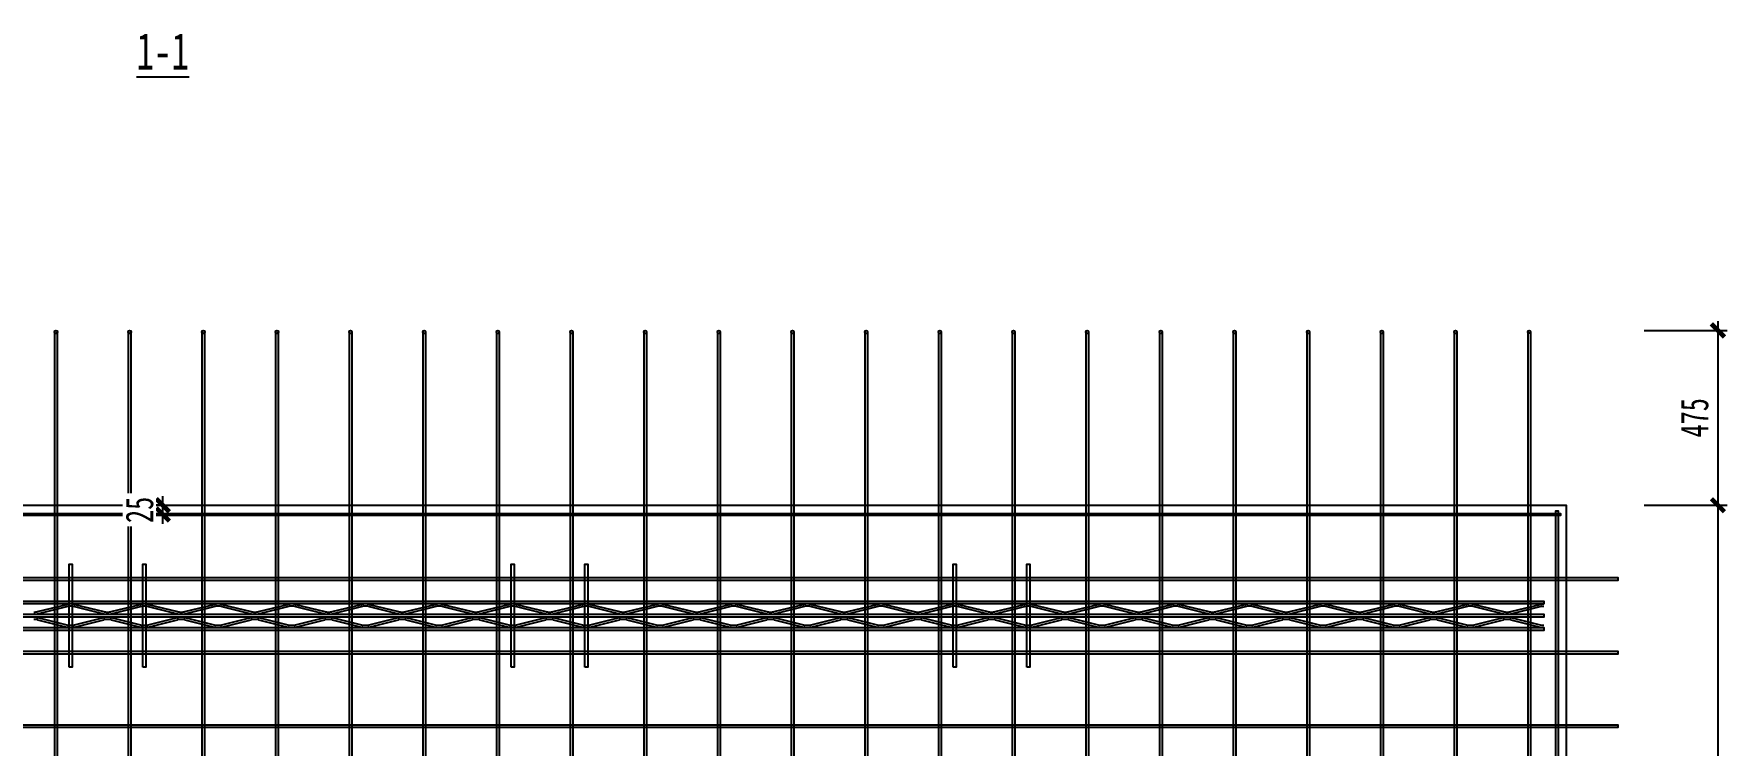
# Model space of a CAD drawing. Extents: x -524 to 129100, y -10500 to 1.
# Drawn here: x 95033 to 99630, y -7307 to -5375 of the extents above; entities that cross this region are included whole.
import ezdxf

# ---------------------------------------------------------------- set-up
doc = ezdxf.new("R2010")
doc.units = 0
doc.header["$LTSCALE"] = 250
doc.linetypes.add('BeePC_CENTER', pattern=[2, 1.25, -0.25, 0.25, -0.25])
doc.layers.get('0').update_dxf_attribs({"linetype": 'CONTINUOUS'})
doc.layers.get('Defpoints').update_dxf_attribs({"linetype": 'CONTINUOUS'})
for name, color, linetype in [('BeePC-CCBZ', 110, 'CONTINUOUS'), ('BeePC-GJ-LEVEL', 141, 'CONTINUOUS'), ('BeePC-GJ-Truss', 185, 'CONTINUOUS'), ('BeePC-TONG-ZT', 50, 'CONTINUOUS')]:
    doc.layers.add(name, color=color, linetype=linetype)
doc.styles.add('BeePC_Dim', font='simfang.ttf', dxfattribs={"width": 0.7})
doc.styles.add('BeePC_Text', font='simfang.ttf', dxfattribs={"width": 0.7})
doc.dimstyles.new('BeePC_DIM_25_25', dxfattribs={"dimtxt": 75, "dimasz": 25, "dimexe": 25, "dimexo": 0, "dimgap": 25, "dimtad": 1, "dimdec": 0, "dimzin": 0, "dimdsep": 46, "dimtxsty": 'BeePC_Dim', "dimblk": 'ARCHTICK', "dimcen": 0, "dimdle": 25, "dimclrt": 7, "dimadec": 0, "dimazin": 0, "dimtfac": 1, "dimtdec": 0, "dimtix": 1, "dimtmove": 2, "dimatfit": 3, "dimfxl": 250, "dimfxlon": 1, "dimtfill": 1, "dimtolj": 1, "dimtzin": 0, "dimarcsym": 0})

# ---------------------------------------------------------------- blocks, each defined once
blk = doc.blocks.new('_ArchTick')
at = {"color": 0, "linetype": 'ByBlock', "const_width": 0.5}
blk.add_lwpolyline([(-0.71, -0.71), (0.71, 0.71)], dxfattribs=at)
blk = doc.blocks.new('*D172')
at = {"layer": 'BeePC-CCBZ', "color": 0, "lineweight": -2, "transparency": 16777216}
for p, q in [((99192.8, -9568), (99192.8, -9793)), ((99332.8, -9568), (99332.8, -9793)), ((99167.8, -9768), (99357.8, -9768))]:
    blk.add_line(p, q, dxfattribs=at)
at = {"layer": 'Defpoints', "color": 0, "transparency": 16777216}
for p in [(99332.8, -6856), (99192.8, -7856)]:
    blk.add_point(p, dxfattribs=at)
at = {"layer": 'BeePC-CCBZ', "color": 0, "lineweight": -2, "transparency": 16777216, "xscale": 25, "yscale": 25, "zscale": 25}
blk.add_blockref('_ArchTick', (99192.8, -9768), dxfattribs=at)
at = {"layer": 'BeePC-CCBZ', "color": 0, "lineweight": -2, "transparency": 16777216, "xscale": 25, "yscale": 25, "zscale": 25, "rotation": 180}
blk.add_blockref('_ArchTick', (99332.8, -9768), dxfattribs=at)
at = {"layer": 'BeePC-CCBZ', "color": 7, "linetype": 'BeePC_CENTER', "transparency": 16777216, "insert": (99262.8, -9705), "char_height": 75, "attachment_point": 5, "style": 'BeePC_Dim', "bg_fill": 3, "box_fill_scale": 1.1, "bg_fill_color": 256, "bg_fill_true_color": 13158600, "bg_fill_transparency": 0}
blk.add_mtext('\\A1;140', dxfattribs=at)
at = {"layer": 'Defpoints', "color": 0, "transparency": 16777216}
blk.add_point((99332.8, -9768), dxfattribs=at)
blk = doc.blocks.new('*D173')
at = {"layer": 'BeePC-CCBZ', "color": 0, "lineweight": -2, "transparency": 16777216}
for p, q in [((99604.8, -6155.9), (99604.8, -6681)), ((99404.8, -6180.9), (99629.8, -6180.9)), ((99404.8, -6656), (99629.8, -6656))]:
    blk.add_line(p, q, dxfattribs=at)
at = {"layer": 'Defpoints', "color": 0, "transparency": 16777216}
for p in [(91692.6, -6180.9), (95382.6, -6656), (99604.8, -6656)]:
    blk.add_point(p, dxfattribs=at)
at = {"layer": 'BeePC-CCBZ', "color": 0, "lineweight": -2, "transparency": 16777216, "xscale": 25, "yscale": 25, "zscale": 25}
for p, rotation in [((99604.8, -6180.9), 90), ((99604.8, -6656), 270)]:
    blk.add_blockref('_ArchTick', p, dxfattribs=dict(at, rotation=rotation))
at = {"layer": 'BeePC-CCBZ', "color": 7, "linetype": 'BeePC_CENTER', "transparency": 16777216, "insert": (99541.9, -6418.4), "char_height": 75, "attachment_point": 5, "rotation": 90, "style": 'BeePC_Dim', "bg_fill": 3, "box_fill_scale": 1.1, "bg_fill_color": 256, "bg_fill_true_color": 13158600, "bg_fill_transparency": 0}
blk.add_mtext('\\A1;475', dxfattribs=at)
blk = doc.blocks.new('*D174')
at = {"layer": 'BeePC-CCBZ', "color": 0, "lineweight": -2, "transparency": 16777216}
for p, q in [((99404.8, -6656), (99629.8, -6656)), ((99604.8, -6631), (99604.8, -9081)), ((99404.8, -9056), (99629.8, -9056))]:
    blk.add_line(p, q, dxfattribs=at)
at = {"layer": 'Defpoints', "color": 0, "transparency": 16777216}
for p in [(95382.6, -6656), (95382.6, -9056), (99604.8, -9056)]:
    blk.add_point(p, dxfattribs=at)
at = {"layer": 'BeePC-CCBZ', "color": 0, "lineweight": -2, "transparency": 16777216, "xscale": 25, "yscale": 25, "zscale": 25}
for p, rotation in [((99604.8, -6656), 90), ((99604.8, -9056), 270)]:
    blk.add_blockref('_ArchTick', p, dxfattribs=dict(at, rotation=rotation))
at = {"layer": 'BeePC-CCBZ', "color": 7, "linetype": 'BeePC_CENTER', "transparency": 16777216, "insert": (99541.9, -7856), "char_height": 75, "attachment_point": 5, "rotation": 90, "style": 'BeePC_Dim', "bg_fill": 3, "box_fill_scale": 1.1, "bg_fill_color": 256, "bg_fill_true_color": 13158600, "bg_fill_transparency": 0}
blk.add_mtext('\\A1;200x12=2400', dxfattribs=at)
blk = doc.blocks.new('*D177')
at = {"layer": 'BeePC-CCBZ', "color": 0, "lineweight": -2, "transparency": 16777216}
for p, q in [((95382.6, -6656), (95357.6, -6656)), ((95382.6, -6706), (95382.6, -6631)), ((95382.6, -6681), (95357.6, -6681))]:
    blk.add_line(p, q, dxfattribs=at)
at = {"layer": 'BeePC-CCBZ', "color": 0, "lineweight": -2, "transparency": 16777216, "xscale": 25, "yscale": 25, "zscale": 25}
for p, rotation in [((95382.6, -6656), 270), ((95382.6, -6681), 90)]:
    blk.add_blockref('_ArchTick', p, dxfattribs=dict(at, rotation=rotation))
at = {"layer": 'BeePC-CCBZ', "color": 7, "linetype": 'BeePC_CENTER', "transparency": 16777216, "insert": (95319.7, -6668.5), "char_height": 75, "attachment_point": 5, "rotation": 90, "style": 'BeePC_Dim', "bg_fill": 3, "box_fill_scale": 1.1, "bg_fill_color": 256, "bg_fill_true_color": 13158600, "bg_fill_transparency": 0}
blk.add_mtext('\\A1;25', dxfattribs=at)
at = {"layer": 'Defpoints', "color": 0, "transparency": 16777216}
for p in [(95382.6, -6656), (95382.6, -6656), (95382.6, -6681)]:
    blk.add_point(p, dxfattribs=at)

msp = doc.modelspace()

# ---------------------------------------------------------------- linework, layer by layer
for points in [[(95128.6, -7096), (95128.6, -6816), (95136.6, -6816), (95136.6, -7096), (95128.6, -7096)], [(95328.6, -7096), (95328.6, -6816), (95336.6, -6816), (95336.6, -7096), (95328.6, -7096)], [(96328.6, -7096), (96328.6, -6816), (96336.6, -6816), (96336.6, -7096), (96328.6, -7096)], [(96528.6, -7096), (96528.6, -6816), (96536.6, -6816), (96536.6, -7096), (96528.6, -7096)], [(97528.6, -7096), (97528.6, -6816), (97536.6, -6816), (97536.6, -7096), (97528.6, -7096)], [(97728.6, -7096), (97728.6, -6816), (97736.6, -6816), (97736.6, -7096), (97728.6, -7096)]]:
    msp.add_lwpolyline(points)
at = {"layer": 'BeePC-GJ-LEVEL'}
for points in [[(95088.6, -6185), (95088.6, -9496), (95096.6, -9496), (95096.6, -6185)], [(95288.6, -6185), (95288.6, -9496), (95296.6, -9496), (95296.6, -6185)], [(95488.6, -6185), (95488.6, -9496), (95496.6, -9496), (95496.6, -6185)], [(95688.6, -6185), (95688.6, -9496), (95696.6, -9496), (95696.6, -6185)], [(95888.6, -6185), (95888.6, -9496), (95896.6, -9496), (95896.6, -6185)], [(96088.6, -6185), (96088.6, -9496), (96096.6, -9496), (96096.6, -6185)], [(96288.6, -6185), (96288.6, -9496), (96296.6, -9496), (96296.6, -6185)], [(96488.6, -6185), (96488.6, -9496), (96496.6, -9496), (96496.6, -6185)], [(96688.6, -6185), (96688.6, -9496), (96696.6, -9496), (96696.6, -6185)], [(96888.6, -6185), (96888.6, -9496), (96896.6, -9496), (96896.6, -6185)], [(97088.6, -6185), (97088.6, -9496), (97096.6, -9496), (97096.6, -6185)], [(97288.6, -6185), (97288.6, -9496), (97296.6, -9496), (97296.6, -6185)], [(97488.6, -6185), (97488.6, -9496), (97496.6, -9496), (97496.6, -6185)], [(97688.6, -6185), (97688.6, -9496), (97696.6, -9496), (97696.6, -6185)], [(97888.6, -6185), (97888.6, -9496), (97896.6, -9496), (97896.6, -6185)], [(98088.6, -6185), (98088.6, -9496), (98096.6, -9496), (98096.6, -6185)], [(98288.6, -6185), (98288.6, -9496), (98296.6, -9496), (98296.6, -6185)], [(98488.6, -6185), (98488.6, -9496), (98496.6, -9496), (98496.6, -6185)], [(98688.6, -6185), (98688.6, -9496), (98696.6, -9496), (98696.6, -6185)], [(98888.6, -6185), (98888.6, -9496), (98896.6, -9496), (98896.6, -6185)], [(91587.3, -6678), (99177.8, -6678), (99177.8, -6684), (91587.3, -6684), (91587.3, -6678)], [(99164.8, -9041), (99164.8, -6671), (99170.8, -6671), (99170.8, -9041), (99164.8, -9041)], [(91382.3, -6852), (99332.8, -6852), (99332.8, -6860), (91382.3, -6860), (91382.3, -6852)], [(91382.3, -7052), (99332.8, -7052), (99332.8, -7060), (91382.3, -7060), (91382.3, -7052)], [(91382.3, -7252), (99332.8, -7252), (99332.8, -7260), (91382.3, -7260), (91382.3, -7252)]]:
    msp.add_lwpolyline(points, dxfattribs=at)
msp.add_lwpolyline([(99088.6, -6184.9), (99088.6, -8531.1, -0.041613), (99088.4, -8533.8), (99013.7, -8978.7, 0.041613), (99013.3, -8982.6), (99013.3, -9041), (99021.3, -9041), (99021.3, -8982.6, -0.041613), (99021.6, -8980), (99096.3, -8535.1, 0.041613), (99096.6, -8531.1), (99096.6, -6184.9)], format="xyb", dxfattribs=at)
for centre in [(95092.6, -6185), (95292.6, -6185), (95492.6, -6185), (95692.6, -6185), (95892.6, -6185), (96092.6, -6185), (96292.6, -6185), (96492.6, -6185), (96692.6, -6185), (96892.6, -6185), (97092.6, -6185), (97292.6, -6185), (97492.6, -6185), (97692.6, -6185), (97892.6, -6185), (98092.6, -6185), (98292.6, -6185), (98492.6, -6185), (98692.6, -6185), (98892.6, -6185), (99092.6, -6184.9)]:
    msp.add_circle(centre, 4, dxfattribs=at)
at = {"layer": 'BeePC-GJ-Truss'}
for points in [[(91632.6, -6916), (99132.6, -6916), (99132.6, -6924), (91632.6, -6924), (91632.6, -6916)], [(91632.6, -6952), (99132.6, -6952), (99132.6, -6960), (91632.6, -6960), (91632.6, -6952), (91636, -6951.8), (91639.2, -6951.5), (91642.8, -6950.8), (91722.4, -6931.1)], [(95042.8, -6944.8), (95122.4, -6925.1)], [(95042.8, -6950.8), (95122.4, -6931.1)], [(95142.8, -6925.1), (95222.4, -6944.8)], [(95142.8, -6931.1), (95222.4, -6950.8)], [(95242.8, -6944.8), (95322.4, -6925.1)], [(95242.8, -6950.8), (95322.4, -6931.1)], [(95342.8, -6925.1), (95422.4, -6944.8)], [(95342.8, -6931.1), (95422.4, -6950.8)], [(95442.8, -6944.8), (95522.4, -6925.1)], [(95442.8, -6950.8), (95522.4, -6931.1)], [(95542.8, -6925.1), (95622.4, -6944.8)], [(95542.8, -6931.1), (95622.4, -6950.8)], [(95642.8, -6944.8), (95722.4, -6925.1)], [(95642.8, -6950.8), (95722.4, -6931.1)], [(95742.8, -6925.1), (95822.4, -6944.8)], [(95742.8, -6931.1), (95822.4, -6950.8)], [(95842.8, -6944.8), (95922.4, -6925.1)], [(95842.8, -6950.8), (95922.4, -6931.1)], [(95942.8, -6925.1), (96022.4, -6944.8)], [(95942.8, -6931.1), (96022.4, -6950.8)], [(96042.8, -6944.8), (96122.4, -6925.1)], [(96042.8, -6950.8), (96122.4, -6931.1)], [(96142.8, -6925.1), (96222.4, -6944.8)], [(96142.8, -6931.1), (96222.4, -6950.8)], [(96242.8, -6944.8), (96322.4, -6925.1)], [(96242.8, -6950.8), (96322.4, -6931.1)], [(96342.8, -6925.1), (96422.4, -6944.8)], [(96342.8, -6931.1), (96422.4, -6950.8)], [(96442.8, -6944.8), (96522.4, -6925.1)], [(96442.8, -6950.8), (96522.4, -6931.1)], [(96542.8, -6925.1), (96622.4, -6944.8)], [(96542.8, -6931.1), (96622.4, -6950.8)], [(96642.8, -6944.8), (96722.4, -6925.1)], [(96642.8, -6950.8), (96722.4, -6931.1)], [(96742.8, -6925.1), (96822.4, -6944.8)], [(96742.8, -6931.1), (96822.4, -6950.8)], [(96842.8, -6944.8), (96922.4, -6925.1)], [(96842.8, -6950.8), (96922.4, -6931.1)], [(96942.8, -6925.1), (97022.4, -6944.8)], [(96942.8, -6931.1), (97022.4, -6950.8)], [(97042.8, -6944.8), (97122.4, -6925.1)], [(97042.8, -6950.8), (97122.4, -6931.1)], [(97142.8, -6925.1), (97222.4, -6944.8)], [(97142.8, -6931.1), (97222.4, -6950.8)], [(97242.8, -6944.8), (97322.4, -6925.1)], [(97242.8, -6950.8), (97322.4, -6931.1)], [(97342.8, -6925.1), (97422.4, -6944.8)], [(97342.8, -6931.1), (97422.4, -6950.8)], [(97442.8, -6944.8), (97522.4, -6925.1)], [(97442.8, -6950.8), (97522.4, -6931.1)], [(97542.8, -6925.1), (97622.4, -6944.8)], [(97542.8, -6931.1), (97622.4, -6950.8)], [(97642.8, -6944.8), (97722.4, -6925.1)], [(97642.8, -6950.8), (97722.4, -6931.1)], [(97742.8, -6925.1), (97822.4, -6944.8)], [(97742.8, -6931.1), (97822.4, -6950.8)], [(97842.8, -6944.8), (97922.4, -6925.1)], [(97842.8, -6950.8), (97922.4, -6931.1)], [(97942.8, -6925.1), (98022.4, -6944.8)], [(97942.8, -6931.1), (98022.4, -6950.8)], [(98042.8, -6944.8), (98122.4, -6925.1)], [(98042.8, -6950.8), (98122.4, -6931.1)], [(98142.8, -6925.1), (98222.4, -6944.8)], [(98142.8, -6931.1), (98222.4, -6950.8)], [(98242.8, -6944.8), (98322.4, -6925.1)], [(98242.8, -6950.8), (98322.4, -6931.1)], [(98342.8, -6925.1), (98422.4, -6944.8)], [(98342.8, -6931.1), (98422.4, -6950.8)], [(98442.8, -6944.8), (98522.4, -6925.1)], [(98442.8, -6950.8), (98522.4, -6931.1)], [(98542.8, -6925.1), (98622.4, -6944.8)], [(98542.8, -6931.1), (98622.4, -6950.8)], [(98642.8, -6944.8), (98722.4, -6925.1)], [(98642.8, -6950.8), (98722.4, -6931.1)], [(98742.8, -6925.1), (98822.4, -6944.8)], [(98742.8, -6931.1), (98822.4, -6950.8)], [(98842.8, -6944.8), (98922.4, -6925.1)], [(98842.8, -6950.8), (98922.4, -6931.1)], [(98942.8, -6925.1), (99022.4, -6944.8)], [(98942.8, -6931.1), (99022.4, -6950.8)], [(99042.8, -6944.8), (99122.4, -6925.1), (99126, -6924.5), (99129.2, -6924.1), (99132.6, -6924)], [(99042.8, -6950.8), (99122.4, -6931.1), (99126.1, -6930.3), (99129.3, -6930), (99132.6, -6930)], [(95042.8, -6961.1), (95122.4, -6980.8)], [(95042.8, -6967.1), (95122.4, -6986.8)], [(95142.8, -6980.8), (95222.4, -6961.1)], [(95142.8, -6986.8), (95222.4, -6967.1)], [(95242.8, -6961.1), (95322.4, -6980.8)], [(95242.8, -6967.1), (95322.4, -6986.8)], [(95342.8, -6980.8), (95422.4, -6961.1)], [(95342.8, -6986.8), (95422.4, -6967.1)], [(95442.8, -6961.1), (95522.4, -6980.8)], [(95442.8, -6967.1), (95522.4, -6986.8)], [(95542.8, -6980.8), (95622.4, -6961.1)], [(95542.8, -6986.8), (95622.4, -6967.1)], [(95642.8, -6961.1), (95722.4, -6980.8)], [(95642.8, -6967.1), (95722.4, -6986.8)], [(95742.8, -6980.8), (95822.4, -6961.1)], [(95742.8, -6986.8), (95822.4, -6967.1)], [(95842.8, -6961.1), (95922.4, -6980.8)], [(95842.8, -6967.1), (95922.4, -6986.8)], [(95942.8, -6980.8), (96022.4, -6961.1)], [(95942.8, -6986.8), (96022.4, -6967.1)], [(96042.8, -6961.1), (96122.4, -6980.8)], [(96042.8, -6967.1), (96122.4, -6986.8)], [(96142.8, -6980.8), (96222.4, -6961.1)], [(96142.8, -6986.8), (96222.4, -6967.1)], [(96242.8, -6961.1), (96322.4, -6980.8)], [(96242.8, -6967.1), (96322.4, -6986.8)], [(96342.8, -6980.8), (96422.4, -6961.1)], [(96342.8, -6986.8), (96422.4, -6967.1)], [(96442.8, -6961.1), (96522.4, -6980.8)], [(96442.8, -6967.1), (96522.4, -6986.8)], [(96542.8, -6980.8), (96622.4, -6961.1)], [(96542.8, -6986.8), (96622.4, -6967.1)], [(96642.8, -6961.1), (96722.4, -6980.8)], [(96642.8, -6967.1), (96722.4, -6986.8)], [(96742.8, -6980.8), (96822.4, -6961.1)], [(96742.8, -6986.8), (96822.4, -6967.1)], [(96842.8, -6961.1), (96922.4, -6980.8)], [(96842.8, -6967.1), (96922.4, -6986.8)], [(96942.8, -6980.8), (97022.4, -6961.1)], [(96942.8, -6986.8), (97022.4, -6967.1)], [(97042.8, -6961.1), (97122.4, -6980.8)], [(97042.8, -6967.1), (97122.4, -6986.8)], [(97142.8, -6980.8), (97222.4, -6961.1)], [(97142.8, -6986.8), (97222.4, -6967.1)], [(97242.8, -6961.1), (97322.4, -6980.8)], [(97242.8, -6967.1), (97322.4, -6986.8)], [(97342.8, -6980.8), (97422.4, -6961.1)], [(97342.8, -6986.8), (97422.4, -6967.1)], [(97442.8, -6961.1), (97522.4, -6980.8)], [(97442.8, -6967.1), (97522.4, -6986.8)], [(97542.8, -6980.8), (97622.4, -6961.1)], [(97542.8, -6986.8), (97622.4, -6967.1)], [(97642.8, -6961.1), (97722.4, -6980.8)], [(97642.8, -6967.1), (97722.4, -6986.8)], [(97742.8, -6980.8), (97822.4, -6961.1)], [(97742.8, -6986.8), (97822.4, -6967.1)], [(97842.8, -6961.1), (97922.4, -6980.8)], [(97842.8, -6967.1), (97922.4, -6986.8)], [(97942.8, -6980.8), (98022.4, -6961.1)], [(97942.8, -6986.8), (98022.4, -6967.1)], [(98042.8, -6961.1), (98122.4, -6980.8)], [(98042.8, -6967.1), (98122.4, -6986.8)], [(98142.8, -6980.8), (98222.4, -6961.1)], [(98142.8, -6986.8), (98222.4, -6967.1)], [(98242.8, -6961.1), (98322.4, -6980.8)], [(98242.8, -6967.1), (98322.4, -6986.8)], [(98342.8, -6980.8), (98422.4, -6961.1)], [(98342.8, -6986.8), (98422.4, -6967.1)], [(98442.8, -6961.1), (98522.4, -6980.8)], [(98442.8, -6967.1), (98522.4, -6986.8)], [(98542.8, -6980.8), (98622.4, -6961.1)], [(98542.8, -6986.8), (98622.4, -6967.1)], [(98642.8, -6961.1), (98722.4, -6980.8)], [(98642.8, -6967.1), (98722.4, -6986.8)], [(98742.8, -6980.8), (98822.4, -6961.1)], [(98742.8, -6986.8), (98822.4, -6967.1)], [(98842.8, -6961.1), (98922.4, -6980.8)], [(98842.8, -6967.1), (98922.4, -6986.8)], [(98942.8, -6980.8), (99022.4, -6961.1)], [(98942.8, -6986.8), (99022.4, -6967.1)], [(99042.8, -6961.1), (99122.4, -6980.8), (99125.5, -6981.5), (99128.6, -6981.9), (99132.6, -6982)], [(99042.8, -6967.1), (99122.4, -6986.8), (99126, -6987.5), (99129.2, -6987.8), (99132.6, -6988)], [(91632.6, -6988), (99132.6, -6988), (99132.6, -6996), (91632.6, -6996), (91632.6, -6988)]]:
    msp.add_lwpolyline(points, dxfattribs=at)
for centre, major_axis, start_param, end_param in [((95133.8, -6929.1), (18, 0), 1.635672, 2.256488), ((95131.4, -6933.4), (12, 0), 1.470144, 2.422017), ((95131.4, -6929.1), (18, 0), 0.885104, 1.50592), ((95133.8, -6933.4), (12, 0), 0.719576, 1.671449), ((95333.8, -6929.1), (18, 0), 1.635672, 2.256488), ((95331.4, -6933.4), (12, 0), 1.470144, 2.422017), ((95331.4, -6929.1), (18, 0), 0.885104, 1.50592), ((95333.8, -6933.4), (12, 0), 0.719576, 1.671449), ((95533.8, -6929.1), (18, 0), 1.635672, 2.256488), ((95531.4, -6933.4), (12, 0), 1.470144, 2.422017), ((95531.4, -6929.1), (18, 0), 0.885104, 1.50592), ((95533.8, -6933.4), (12, 0), 0.719576, 1.671449), ((95733.8, -6929.1), (18, 0), 1.635672, 2.256488), ((95731.4, -6933.4), (12, 0), 1.470144, 2.422017), ((95731.4, -6929.1), (18, 0), 0.885104, 1.50592), ((95733.8, -6933.4), (12, 0), 0.719576, 1.671449), ((95933.8, -6929.1), (18, 0), 1.635672, 2.256488), ((95931.4, -6933.4), (12, 0), 1.470144, 2.422017), ((95931.4, -6929.1), (18, 0), 0.885104, 1.50592), ((95933.8, -6933.4), (12, 0), 0.719576, 1.671449), ((96133.8, -6929.1), (18, 0), 1.635672, 2.256488), ((96131.4, -6933.4), (12, 0), 1.470144, 2.422017), ((96131.4, -6929.1), (18, 0), 0.885104, 1.50592), ((96133.8, -6933.4), (12, 0), 0.719576, 1.671449), ((96333.8, -6929.1), (18, 0), 1.635672, 2.256488), ((96331.4, -6933.4), (12, 0), 1.470144, 2.422017), ((96331.4, -6929.1), (18, 0), 0.885104, 1.50592), ((96333.8, -6933.4), (12, 0), 0.719576, 1.671449), ((96533.8, -6929.1), (18, 0), 1.635672, 2.256488), ((96531.4, -6933.4), (12, 0), 1.470144, 2.422017), ((96531.4, -6929.1), (18, 0), 0.885104, 1.50592), ((96533.8, -6933.4), (12, 0), 0.719576, 1.671449), ((96733.8, -6929.1), (18, 0), 1.635672, 2.256488), ((96731.4, -6933.4), (12, 0), 1.470144, 2.422017), ((96731.4, -6929.1), (18, 0), 0.885104, 1.50592), ((96733.8, -6933.4), (12, 0), 0.719576, 1.671449), ((96933.8, -6929.1), (18, 0), 1.635672, 2.256488), ((96931.4, -6933.4), (12, 0), 1.470144, 2.422017), ((96931.4, -6929.1), (18, 0), 0.885104, 1.50592), ((96933.8, -6933.4), (12, 0), 0.719576, 1.671449), ((97133.8, -6929.1), (18, 0), 1.635672, 2.256488), ((97131.4, -6933.4), (12, 0), 1.470144, 2.422017), ((97131.4, -6929.1), (18, 0), 0.885104, 1.50592), ((97133.8, -6933.4), (12, 0), 0.719576, 1.671449), ((97333.8, -6929.1), (18, 0), 1.635672, 2.256488), ((97331.4, -6933.4), (12, 0), 1.470144, 2.422017), ((97331.4, -6929.1), (18, 0), 0.885104, 1.50592), ((97333.8, -6933.4), (12, 0), 0.719576, 1.671449), ((97533.8, -6929.1), (18, 0), 1.635672, 2.256488), ((97531.4, -6933.4), (12, 0), 1.470144, 2.422017), ((97531.4, -6929.1), (18, 0), 0.885104, 1.50592), ((97533.8, -6933.4), (12, 0), 0.719576, 1.671449), ((97733.8, -6929.1), (18, 0), 1.635672, 2.256488), ((97731.4, -6933.4), (12, 0), 1.470144, 2.422017), ((97731.4, -6929.1), (18, 0), 0.885104, 1.50592), ((97733.8, -6933.4), (12, 0), 0.719576, 1.671449), ((97933.8, -6929.1), (18, 0), 1.635672, 2.256488), ((97931.4, -6933.4), (12, 0), 1.470144, 2.422017), ((97931.4, -6929.1), (18, 0), 0.885104, 1.50592), ((97933.8, -6933.4), (12, 0), 0.719576, 1.671449), ((98133.8, -6929.1), (18, 0), 1.635672, 2.256488), ((98131.4, -6933.4), (12, 0), 1.470144, 2.422017), ((98131.4, -6929.1), (18, 0), 0.885104, 1.50592), ((98133.8, -6933.4), (12, 0), 0.719576, 1.671449), ((98333.8, -6929.1), (18, 0), 1.635672, 2.256488), ((98331.4, -6933.4), (12, 0), 1.470144, 2.422017), ((98331.4, -6929.1), (18, 0), 0.885104, 1.50592), ((98333.8, -6933.4), (12, 0), 0.719576, 1.671449), ((98533.8, -6929.1), (18, 0), 1.635672, 2.256488), ((98531.4, -6933.4), (12, 0), 1.470144, 2.422017), ((98531.4, -6929.1), (18, 0), 0.885104, 1.50592), ((98533.8, -6933.4), (12, 0), 0.719576, 1.671449), ((98733.8, -6929.1), (18, 0), 1.635672, 2.256488), ((98731.4, -6933.4), (12, 0), 1.470144, 2.422017), ((98731.4, -6929.1), (18, 0), 0.885104, 1.50592), ((98733.8, -6933.4), (12, 0), 0.719576, 1.671449), ((98933.8, -6929.1), (18, 0), 1.635672, 2.256488), ((98931.4, -6933.4), (12, 0), 1.470144, 2.422017), ((98931.4, -6929.1), (18, 0), 0.885104, 1.50592), ((98933.8, -6933.4), (12, 0), 0.719576, 1.671449), ((95033.8, -6942.5), (12, 0), 4.611737, 5.563609), ((95031.4, -6946.8), (18, 0), 4.777265, 5.398081), ((95031.4, -6965.1), (18, 0), 0.885104, 1.50592), ((95033.8, -6969.4), (12, 0), 0.719576, 1.671449), ((95131.4, -6978.5), (12, 0), 3.861169, 4.813041), ((95133.8, -6982.8), (18, 0), 4.026697, 4.647513), ((95133.8, -6978.5), (12, 0), 4.611737, 5.563609), ((95131.4, -6982.8), (18, 0), 4.777265, 5.398081), ((95231.4, -6942.5), (12, 0), 3.861169, 4.813041), ((95233.8, -6946.8), (18, 0), 4.026697, 4.647513), ((95233.8, -6965.1), (18, 0), 1.635672, 2.256488), ((95231.4, -6969.4), (12, 0), 1.470144, 2.422017), ((95233.8, -6942.5), (12, 0), 4.611737, 5.563609), ((95231.4, -6946.8), (18, 0), 4.777265, 5.398081), ((95231.4, -6965.1), (18, 0), 0.885104, 1.50592), ((95233.8, -6969.4), (12, 0), 0.719576, 1.671449), ((95331.4, -6978.5), (12, 0), 3.861169, 4.813041), ((95333.8, -6982.8), (18, 0), 4.026697, 4.647513), ((95333.8, -6978.5), (12, 0), 4.611737, 5.563609), ((95331.4, -6982.8), (18, 0), 4.777265, 5.398081), ((95431.4, -6942.5), (12, 0), 3.861169, 4.813041), ((95433.8, -6946.8), (18, 0), 4.026697, 4.647513), ((95433.8, -6965.1), (18, 0), 1.635672, 2.256488), ((95431.4, -6969.4), (12, 0), 1.470144, 2.422017), ((95433.8, -6942.5), (12, 0), 4.611737, 5.563609), ((95431.4, -6946.8), (18, 0), 4.777265, 5.398081), ((95431.4, -6965.1), (18, 0), 0.885104, 1.50592), ((95433.8, -6969.4), (12, 0), 0.719576, 1.671449), ((95531.4, -6978.5), (12, 0), 3.861169, 4.813041), ((95533.8, -6982.8), (18, 0), 4.026697, 4.647513), ((95533.8, -6978.5), (12, 0), 4.611737, 5.563609), ((95531.4, -6982.8), (18, 0), 4.777265, 5.398081), ((95631.4, -6942.5), (12, 0), 3.861169, 4.813041), ((95633.8, -6946.8), (18, 0), 4.026697, 4.647513), ((95633.8, -6965.1), (18, 0), 1.635672, 2.256488), ((95631.4, -6969.4), (12, 0), 1.470144, 2.422017), ((95633.8, -6942.5), (12, 0), 4.611737, 5.563609), ((95631.4, -6946.8), (18, 0), 4.777265, 5.398081), ((95631.4, -6965.1), (18, 0), 0.885104, 1.50592), ((95633.8, -6969.4), (12, 0), 0.719576, 1.671449), ((95731.4, -6978.5), (12, 0), 3.861169, 4.813041), ((95733.8, -6982.8), (18, 0), 4.026697, 4.647513), ((95733.8, -6978.5), (12, 0), 4.611737, 5.563609), ((95731.4, -6982.8), (18, 0), 4.777265, 5.398081), ((95831.4, -6942.5), (12, 0), 3.861169, 4.813041), ((95833.8, -6946.8), (18, 0), 4.026697, 4.647513), ((95833.8, -6965.1), (18, 0), 1.635672, 2.256488), ((95831.4, -6969.4), (12, 0), 1.470144, 2.422017), ((95833.8, -6942.5), (12, 0), 4.611737, 5.563609), ((95831.4, -6946.8), (18, 0), 4.777265, 5.398081), ((95831.4, -6965.1), (18, 0), 0.885104, 1.50592), ((95833.8, -6969.4), (12, 0), 0.719576, 1.671449), ((95931.4, -6978.5), (12, 0), 3.861169, 4.813041), ((95933.8, -6982.8), (18, 0), 4.026697, 4.647513), ((95933.8, -6978.5), (12, 0), 4.611737, 5.563609), ((95931.4, -6982.8), (18, 0), 4.777265, 5.398081), ((96031.4, -6942.5), (12, 0), 3.861169, 4.813041), ((96033.8, -6946.8), (18, 0), 4.026697, 4.647513), ((96033.8, -6965.1), (18, 0), 1.635672, 2.256488), ((96031.4, -6969.4), (12, 0), 1.470144, 2.422017), ((96033.8, -6942.5), (12, 0), 4.611737, 5.563609), ((96031.4, -6946.8), (18, 0), 4.777265, 5.398081), ((96031.4, -6965.1), (18, 0), 0.885104, 1.50592), ((96033.8, -6969.4), (12, 0), 0.719576, 1.671449), ((96131.4, -6978.5), (12, 0), 3.861169, 4.813041), ((96133.8, -6982.8), (18, 0), 4.026697, 4.647513), ((96133.8, -6978.5), (12, 0), 4.611737, 5.563609), ((96131.4, -6982.8), (18, 0), 4.777265, 5.398081), ((96231.4, -6942.5), (12, 0), 3.861169, 4.813041), ((96233.8, -6946.8), (18, 0), 4.026697, 4.647513), ((96233.8, -6965.1), (18, 0), 1.635672, 2.256488), ((96231.4, -6969.4), (12, 0), 1.470144, 2.422017), ((96233.8, -6942.5), (12, 0), 4.611737, 5.563609), ((96231.4, -6946.8), (18, 0), 4.777265, 5.398081), ((96231.4, -6965.1), (18, 0), 0.885104, 1.50592), ((96233.8, -6969.4), (12, 0), 0.719576, 1.671449), ((96331.4, -6978.5), (12, 0), 3.861169, 4.813041), ((96333.8, -6982.8), (18, 0), 4.026697, 4.647513), ((96333.8, -6978.5), (12, 0), 4.611737, 5.563609), ((96331.4, -6982.8), (18, 0), 4.777265, 5.398081), ((96431.4, -6942.5), (12, 0), 3.861169, 4.813041), ((96433.8, -6946.8), (18, 0), 4.026697, 4.647513), ((96433.8, -6965.1), (18, 0), 1.635672, 2.256488), ((96431.4, -6969.4), (12, 0), 1.470144, 2.422017), ((96433.8, -6942.5), (12, 0), 4.611737, 5.563609), ((96431.4, -6946.8), (18, 0), 4.777265, 5.398081), ((96431.4, -6965.1), (18, 0), 0.885104, 1.50592), ((96433.8, -6969.4), (12, 0), 0.719576, 1.671449), ((96531.4, -6978.5), (12, 0), 3.861169, 4.813041), ((96533.8, -6982.8), (18, 0), 4.026697, 4.647513), ((96533.8, -6978.5), (12, 0), 4.611737, 5.563609), ((96531.4, -6982.8), (18, 0), 4.777265, 5.398081), ((96631.4, -6942.5), (12, 0), 3.861169, 4.813041), ((96633.8, -6946.8), (18, 0), 4.026697, 4.647513), ((96633.8, -6965.1), (18, 0), 1.635672, 2.256488), ((96631.4, -6969.4), (12, 0), 1.470144, 2.422017), ((96633.8, -6942.5), (12, 0), 4.611737, 5.563609), ((96631.4, -6946.8), (18, 0), 4.777265, 5.398081), ((96631.4, -6965.1), (18, 0), 0.885104, 1.50592), ((96633.8, -6969.4), (12, 0), 0.719576, 1.671449), ((96731.4, -6978.5), (12, 0), 3.861169, 4.813041), ((96733.8, -6982.8), (18, 0), 4.026697, 4.647513), ((96733.8, -6978.5), (12, 0), 4.611737, 5.563609), ((96731.4, -6982.8), (18, 0), 4.777265, 5.398081), ((96831.4, -6942.5), (12, 0), 3.861169, 4.813041), ((96833.8, -6946.8), (18, 0), 4.026697, 4.647513), ((96833.8, -6965.1), (18, 0), 1.635672, 2.256488), ((96831.4, -6969.4), (12, 0), 1.470144, 2.422017), ((96833.8, -6942.5), (12, 0), 4.611737, 5.563609), ((96831.4, -6946.8), (18, 0), 4.777265, 5.398081), ((96831.4, -6965.1), (18, 0), 0.885104, 1.50592), ((96833.8, -6969.4), (12, 0), 0.719576, 1.671449), ((96931.4, -6978.5), (12, 0), 3.861169, 4.813041), ((96933.8, -6982.8), (18, 0), 4.026697, 4.647513), ((96933.8, -6978.5), (12, 0), 4.611737, 5.563609), ((96931.4, -6982.8), (18, 0), 4.777265, 5.398081), ((97031.4, -6942.5), (12, 0), 3.861169, 4.813041), ((97033.8, -6946.8), (18, 0), 4.026697, 4.647513), ((97033.8, -6965.1), (18, 0), 1.635672, 2.256488), ((97031.4, -6969.4), (12, 0), 1.470144, 2.422017), ((97033.8, -6942.5), (12, 0), 4.611737, 5.563609), ((97031.4, -6946.8), (18, 0), 4.777265, 5.398081), ((97031.4, -6965.1), (18, 0), 0.885104, 1.50592), ((97033.8, -6969.4), (12, 0), 0.719576, 1.671449), ((97131.4, -6978.5), (12, 0), 3.861169, 4.813041), ((97133.8, -6982.8), (18, 0), 4.026697, 4.647513), ((97133.8, -6978.5), (12, 0), 4.611737, 5.563609), ((97131.4, -6982.8), (18, 0), 4.777265, 5.398081), ((97231.4, -6942.5), (12, 0), 3.861169, 4.813041), ((97233.8, -6946.8), (18, 0), 4.026697, 4.647513), ((97233.8, -6965.1), (18, 0), 1.635672, 2.256488), ((97231.4, -6969.4), (12, 0), 1.470144, 2.422017), ((97233.8, -6942.5), (12, 0), 4.611737, 5.563609), ((97231.4, -6946.8), (18, 0), 4.777265, 5.398081), ((97231.4, -6965.1), (18, 0), 0.885104, 1.50592), ((97233.8, -6969.4), (12, 0), 0.719576, 1.671449), ((97331.4, -6978.5), (12, 0), 3.861169, 4.813041), ((97333.8, -6982.8), (18, 0), 4.026697, 4.647513), ((97333.8, -6978.5), (12, 0), 4.611737, 5.563609), ((97331.4, -6982.8), (18, 0), 4.777265, 5.398081), ((97431.4, -6942.5), (12, 0), 3.861169, 4.813041), ((97433.8, -6946.8), (18, 0), 4.026697, 4.647513), ((97433.8, -6965.1), (18, 0), 1.635672, 2.256488), ((97431.4, -6969.4), (12, 0), 1.470144, 2.422017), ((97433.8, -6942.5), (12, 0), 4.611737, 5.563609), ((97431.4, -6946.8), (18, 0), 4.777265, 5.398081), ((97431.4, -6965.1), (18, 0), 0.885104, 1.50592), ((97433.8, -6969.4), (12, 0), 0.719576, 1.671449), ((97531.4, -6978.5), (12, 0), 3.861169, 4.813041), ((97533.8, -6982.8), (18, 0), 4.026697, 4.647513), ((97533.8, -6978.5), (12, 0), 4.611737, 5.563609), ((97531.4, -6982.8), (18, 0), 4.777265, 5.398081), ((97631.4, -6942.5), (12, 0), 3.861169, 4.813041), ((97633.8, -6946.8), (18, 0), 4.026697, 4.647513), ((97633.8, -6965.1), (18, 0), 1.635672, 2.256488), ((97631.4, -6969.4), (12, 0), 1.470144, 2.422017), ((97633.8, -6942.5), (12, 0), 4.611737, 5.563609), ((97631.4, -6946.8), (18, 0), 4.777265, 5.398081), ((97631.4, -6965.1), (18, 0), 0.885104, 1.50592), ((97633.8, -6969.4), (12, 0), 0.719576, 1.671449), ((97731.4, -6978.5), (12, 0), 3.861169, 4.813041), ((97733.8, -6982.8), (18, 0), 4.026697, 4.647513), ((97733.8, -6978.5), (12, 0), 4.611737, 5.563609), ((97731.4, -6982.8), (18, 0), 4.777265, 5.398081), ((97831.4, -6942.5), (12, 0), 3.861169, 4.813041), ((97833.8, -6946.8), (18, 0), 4.026697, 4.647513), ((97833.8, -6965.1), (18, 0), 1.635672, 2.256488), ((97831.4, -6969.4), (12, 0), 1.470144, 2.422017), ((97833.8, -6942.5), (12, 0), 4.611737, 5.563609), ((97831.4, -6946.8), (18, 0), 4.777265, 5.398081), ((97831.4, -6965.1), (18, 0), 0.885104, 1.50592), ((97833.8, -6969.4), (12, 0), 0.719576, 1.671449), ((97931.4, -6978.5), (12, 0), 3.861169, 4.813041), ((97933.8, -6982.8), (18, 0), 4.026697, 4.647513), ((97933.8, -6978.5), (12, 0), 4.611737, 5.563609), ((97931.4, -6982.8), (18, 0), 4.777265, 5.398081), ((98031.4, -6942.5), (12, 0), 3.861169, 4.813041), ((98033.8, -6946.8), (18, 0), 4.026697, 4.647513), ((98033.8, -6965.1), (18, 0), 1.635672, 2.256488), ((98031.4, -6969.4), (12, 0), 1.470144, 2.422017), ((98033.8, -6942.5), (12, 0), 4.611737, 5.563609), ((98031.4, -6946.8), (18, 0), 4.777265, 5.398081), ((98031.4, -6965.1), (18, 0), 0.885104, 1.50592), ((98033.8, -6969.4), (12, 0), 0.719576, 1.671449), ((98131.4, -6978.5), (12, 0), 3.861169, 4.813041), ((98133.8, -6982.8), (18, 0), 4.026697, 4.647513), ((98133.8, -6978.5), (12, 0), 4.611737, 5.563609), ((98131.4, -6982.8), (18, 0), 4.777265, 5.398081), ((98231.4, -6942.5), (12, 0), 3.861169, 4.813041), ((98233.8, -6946.8), (18, 0), 4.026697, 4.647513), ((98233.8, -6965.1), (18, 0), 1.635672, 2.256488), ((98231.4, -6969.4), (12, 0), 1.470144, 2.422017), ((98233.8, -6942.5), (12, 0), 4.611737, 5.563609), ((98231.4, -6946.8), (18, 0), 4.777265, 5.398081), ((98231.4, -6965.1), (18, 0), 0.885104, 1.50592), ((98233.8, -6969.4), (12, 0), 0.719576, 1.671449), ((98331.4, -6978.5), (12, 0), 3.861169, 4.813041), ((98333.8, -6982.8), (18, 0), 4.026697, 4.647513), ((98333.8, -6978.5), (12, 0), 4.611737, 5.563609), ((98331.4, -6982.8), (18, 0), 4.777265, 5.398081), ((98431.4, -6942.5), (12, 0), 3.861169, 4.813041), ((98433.8, -6946.8), (18, 0), 4.026697, 4.647513), ((98433.8, -6965.1), (18, 0), 1.635672, 2.256488), ((98431.4, -6969.4), (12, 0), 1.470144, 2.422017), ((98433.8, -6942.5), (12, 0), 4.611737, 5.563609), ((98431.4, -6946.8), (18, 0), 4.777265, 5.398081), ((98431.4, -6965.1), (18, 0), 0.885104, 1.50592), ((98433.8, -6969.4), (12, 0), 0.719576, 1.671449), ((98531.4, -6978.5), (12, 0), 3.861169, 4.813041), ((98533.8, -6982.8), (18, 0), 4.026697, 4.647513), ((98533.8, -6978.5), (12, 0), 4.611737, 5.563609), ((98531.4, -6982.8), (18, 0), 4.777265, 5.398081), ((98631.4, -6942.5), (12, 0), 3.861169, 4.813041), ((98633.8, -6946.8), (18, 0), 4.026697, 4.647513), ((98633.8, -6965.1), (18, 0), 1.635672, 2.256488), ((98631.4, -6969.4), (12, 0), 1.470144, 2.422017), ((98633.8, -6942.5), (12, 0), 4.611737, 5.563609), ((98631.4, -6946.8), (18, 0), 4.777265, 5.398081), ((98631.4, -6965.1), (18, 0), 0.885104, 1.50592), ((98633.8, -6969.4), (12, 0), 0.719576, 1.671449), ((98731.4, -6978.5), (12, 0), 3.861169, 4.813041), ((98733.8, -6982.8), (18, 0), 4.026697, 4.647513), ((98733.8, -6978.5), (12, 0), 4.611737, 5.563609), ((98731.4, -6982.8), (18, 0), 4.777265, 5.398081), ((98831.4, -6942.5), (12, 0), 3.861169, 4.813041), ((98833.8, -6946.8), (18, 0), 4.026697, 4.647513), ((98833.8, -6965.1), (18, 0), 1.635672, 2.256488), ((98831.4, -6969.4), (12, 0), 1.470144, 2.422017), ((98833.8, -6942.5), (12, 0), 4.611737, 5.563609), ((98831.4, -6946.8), (18, 0), 4.777265, 5.398081), ((98831.4, -6965.1), (18, 0), 0.885104, 1.50592), ((98833.8, -6969.4), (12, 0), 0.719576, 1.671449), ((98931.4, -6978.5), (12, 0), 3.861169, 4.813041), ((98933.8, -6982.8), (18, 0), 4.026697, 4.647513), ((98933.8, -6978.5), (12, 0), 4.611737, 5.563609), ((98931.4, -6982.8), (18, 0), 4.777265, 5.398081), ((99031.4, -6942.5), (12, 0), 3.861169, 4.813041), ((99033.8, -6946.8), (18, 0), 4.026697, 4.647513), ((99033.8, -6965.1), (18, 0), 1.635672, 2.256488), ((99031.4, -6969.4), (12, 0), 1.470144, 2.422017), ((99033.8, -6942.5), (12, 0), 4.611737, 5.563609), ((99031.4, -6946.8), (18, 0), 4.777265, 5.398081), ((99031.4, -6965.1), (18, 0), 0.885104, 1.50592), ((99033.8, -6969.4), (12, 0), 0.719576, 1.671449)]:
    msp.add_ellipse(centre, major_axis=major_axis, ratio=0.288551, start_param=start_param, end_param=end_param, dxfattribs=at)
at = {"layer": 'BeePC-TONG-ZT'}
msp.add_lwpolyline([(91822.3, -9006), (91572.3, -9006), (91572.3, -6656), (99192.8, -6656), (99192.8, -9006), (99042.3, -9006), (99042.3, -9056), (91822.3, -9056), (91822.3, -9006)], dxfattribs=at)

# ---------------------------------------------------------------- texts
at = {"insert": (95382.6, -5422.6), "char_height": 100, "attachment_point": 5, "style": 'BeePC_Text'}
msp.add_mtext('\\L1-1\\o', dxfattribs=at)

# ---------------------------------------------------------------- next in the draw order: dimensions: what is measured, and where the dimension line sits
at = {"layer": 'BeePC-CCBZ'}
for base, p1, p2, angle, picture, middle in [((99604.8, -6656), (91692.6, -6180.9), (95382.6, -6656), 90, '*D173', (99541.9, -6418.4)), ((99332.8, -9768), (99192.8, -7856), (99332.8, -6856), 0, '*D172', (99262.8, -9705))]:
    dim = msp.add_linear_dim(base=base, p1=p1, p2=p2, angle=angle, dimstyle='BeePC_DIM_25_25', override={"dimfxl": 200}, dxfattribs=at)
    dim.commit()
    dim.dimension.update_dxf_attribs({"geometry": picture, "text_midpoint": middle})

# ---------------------------------------------------------------- next in the draw order: dimensions: what is measured, and where the dimension line sits
dim = msp.add_linear_dim(base=(99604.8, -9056), p1=(95382.6, -6656), p2=(95382.6, -9056), angle=90, text='200x12=2400', dimstyle='BeePC_DIM_25_25', override={"dimfxl": 200}, dxfattribs=at)
dim.commit()
dim.dimension.update_dxf_attribs({"geometry": '*D174', "text_midpoint": (99541.9, -7856)})

# ---------------------------------------------------------------- next in the draw order: dimensions: what is measured, and where the dimension line sits
dim = msp.add_linear_dim(base=(95382.6, -6656), p1=(95382.6, -6681), p2=(95382.6, -6656), angle=90, dimstyle='BeePC_DIM_25_25', override={"dimfxl": 50}, dxfattribs=at)
dim.commit()
dim.dimension.update_dxf_attribs({"geometry": '*D177', "text_midpoint": (95319.7, -6668.5)})

doc.saveas('drawing.dxf')
